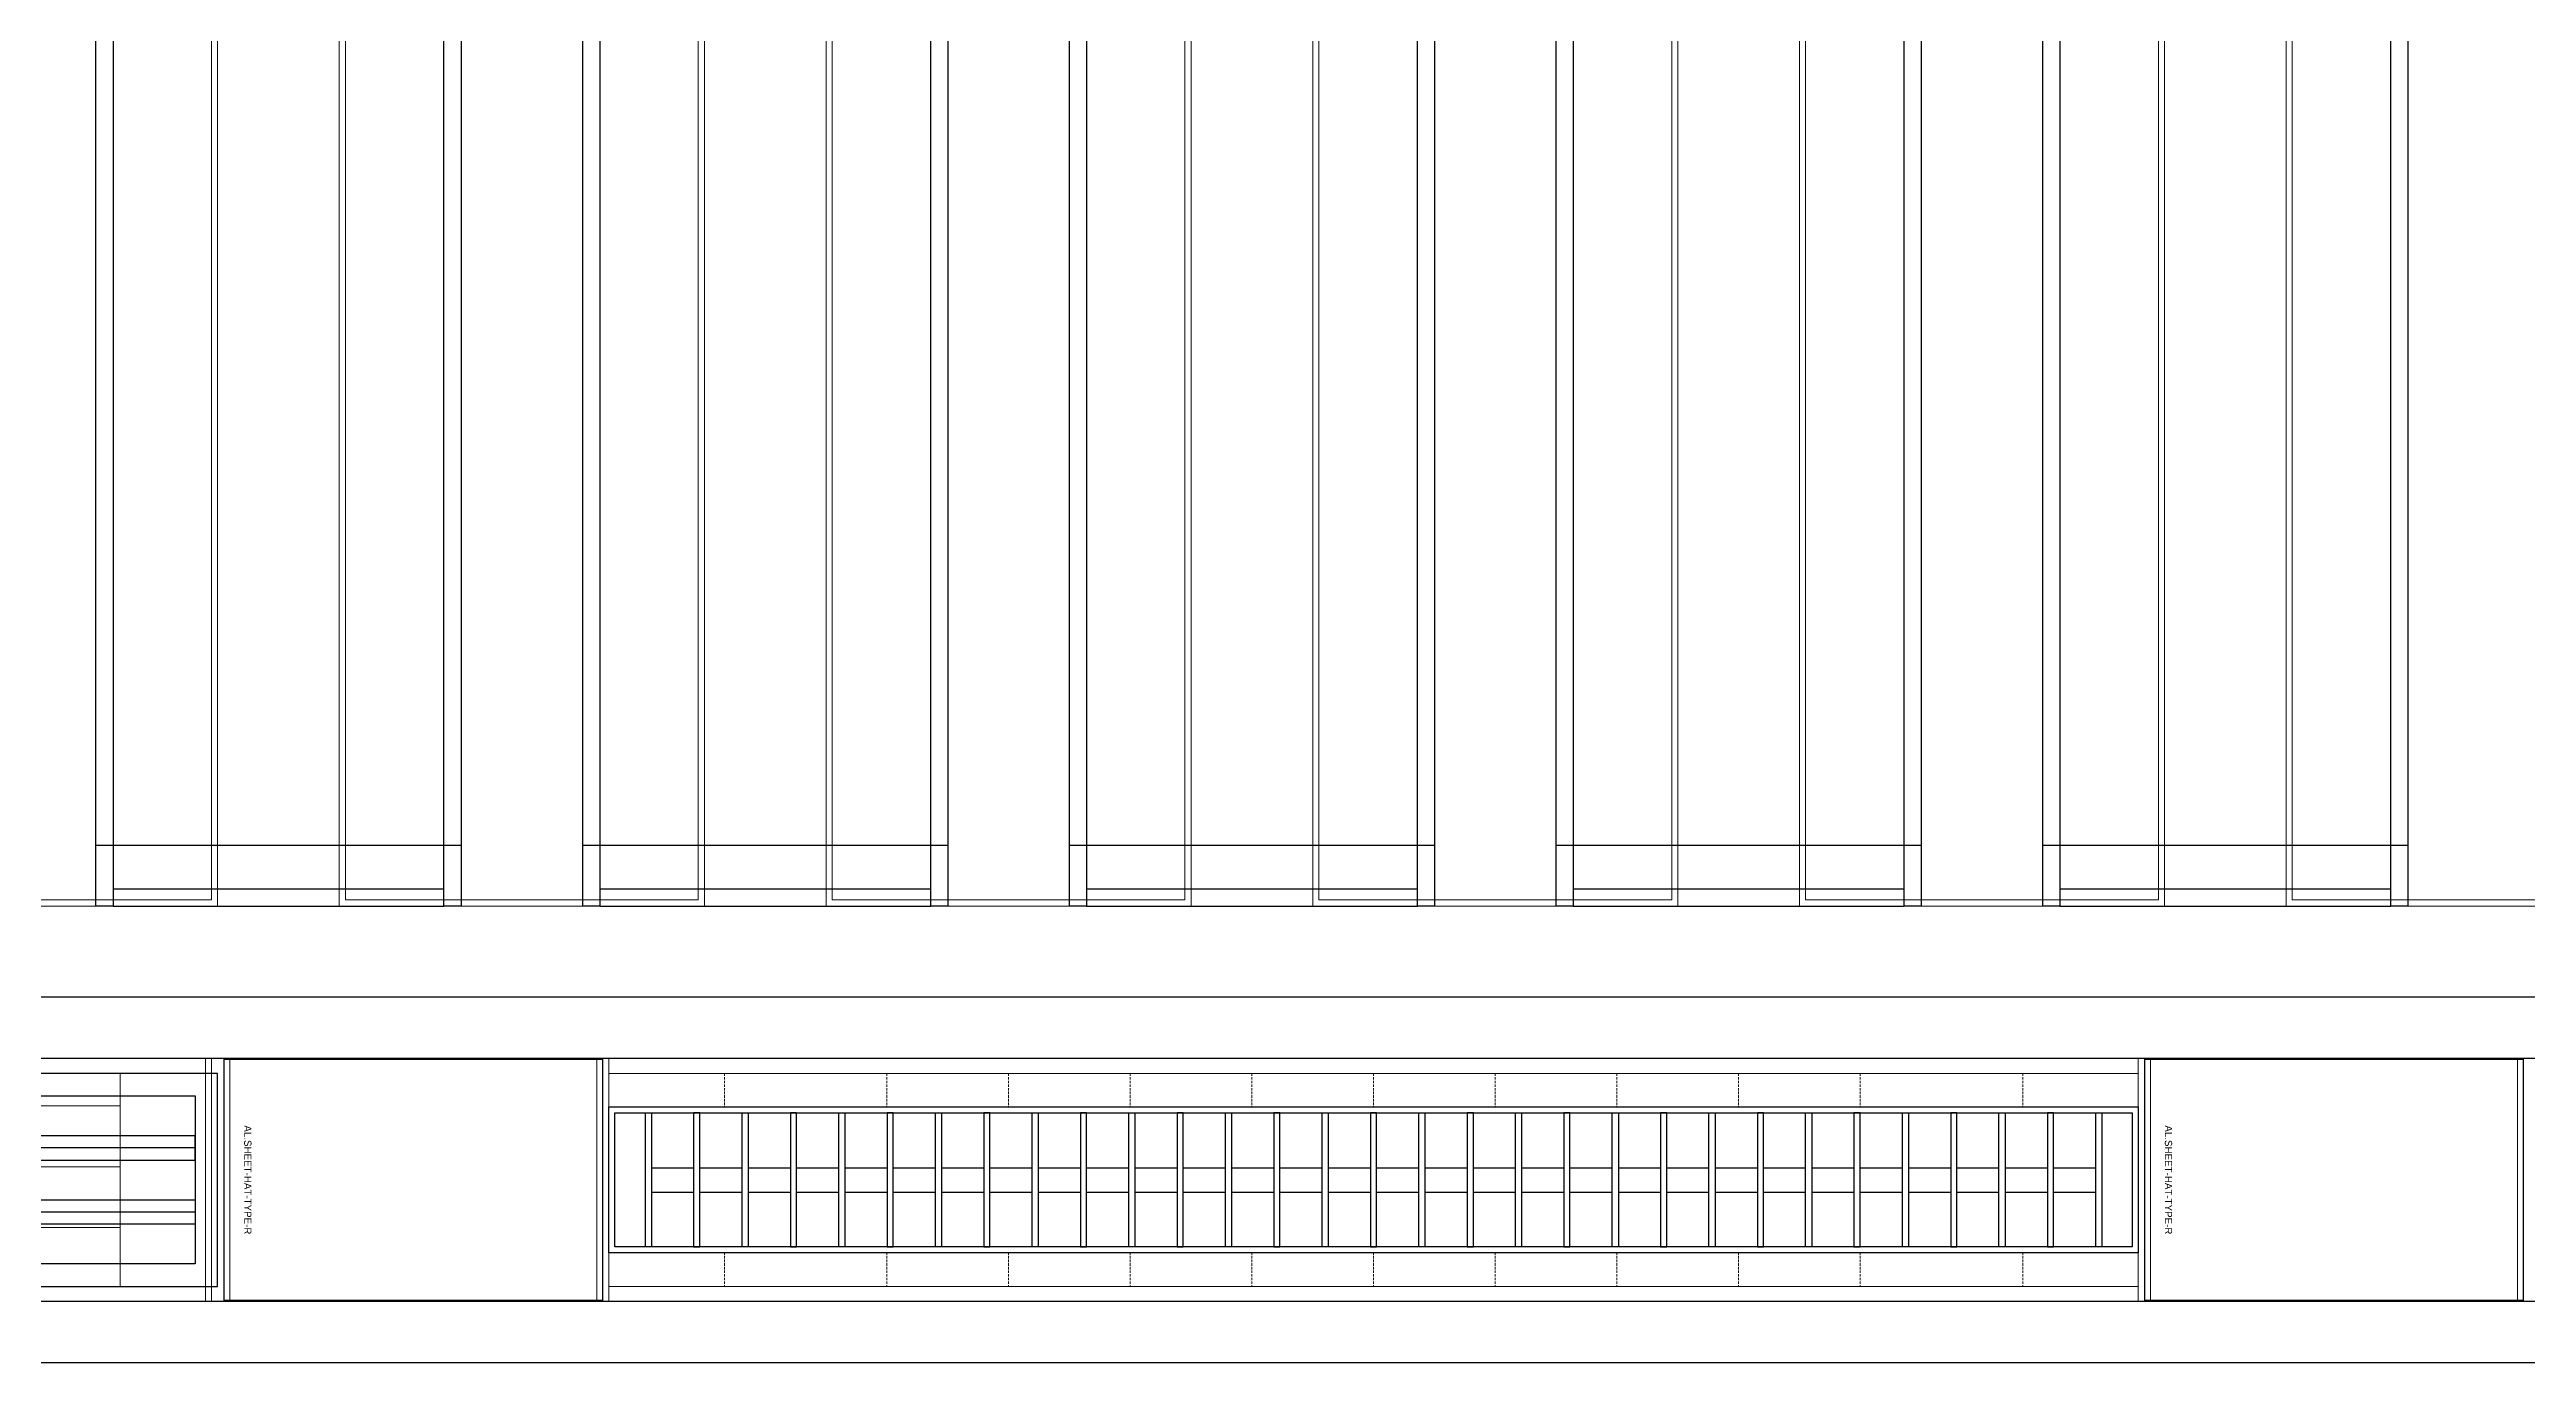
# Model space of a CAD drawing. Header units: millimetres. Extents: x 813027 to 1148939, y -931049 to -10.
# Drawn here: x 1011552 to 1013588, y -109935 to -108856 of the extents above; entities that cross this region are included whole.
import ezdxf
from ezdxf.enums import TextEntityAlignment as Align

# ---------------------------------------------------------------- set-up
doc = ezdxf.new("R2010")
doc.units = ezdxf.units.MM
doc.linetypes.add('DPA_Hidden 50', pattern=[3, 2, -1])
for name, color, linetype in [('000 - WIPEOUT', 250, 'Continuous'), ('001 - ASCESSORIES', 1, 'Continuous'), ('A04_TUBE SERIES', 2, 'Continuous'), ('A11_ALU.SOLID SHEET', 7, 'Continuous')]:
    doc.layers.add(name, color=color, linetype=linetype)
doc.layers.add('A-GLAZ-CURT', color=2, linetype='Continuous', lineweight=9)

# ---------------------------------------------------------------- blocks, each defined once
blk = doc.blocks.new('DPA_CP_Metal Ceiling Luminaire2 - Linear Luminaire 2-14763311-4160 - LOWER PLATFORM LEVEL - REFLECTED CEILING GENERAL PLAN')
at = {"layer": 'A-GLAZ-CURT'}
for p, q in [((907017.8, -109924.3), (907017.8, -109649.3)), ((907017.8, -109649.3), (908274.8, -109649.3)), ((907017.8, -109649.3), (907017.8, -109924.3)), ((908274.8, -109649.3), (907017.8, -109649.3)), ((907017.8, -109649.3), (908274.8, -109649.3)), ((908274.8, -109649.3), (908274.8, -109924.3)), ((908274.8, -109924.3), (908274.8, -109649.3)), ((907017.8, -109699.3), (907017.8, -109924.3)), ((907017.8, -109699.3), (908274.8, -109699.3)), ((908274.8, -109699.3), (908274.8, -109924.3)), ((907017.8, -109874.3), (908274.8, -109874.3)), ((908274.8, -109924.3), (907017.8, -109924.3)), ((908274.8, -109924.3), (907017.8, -109924.3)), ((907017.8, -109924.3), (908274.8, -109924.3))]:
    blk.add_line(p, q, dxfattribs=at)
at = {"layer": 'A-GLAZ-CURT', "linetype": 'DPA_Hidden 50'}
for p, q in [((907112.8, -109699.3), (907112.8, -109874.3)), ((907246.3, -109699.3), (907246.3, -109874.3)), ((907346.3, -109699.3), (907346.3, -109874.3)), ((907446.3, -109699.3), (907446.3, -109874.3)), ((907546.3, -109699.3), (907546.3, -109874.3)), ((907646.3, -109699.3), (907646.3, -109874.3)), ((907746.3, -109699.3), (907746.3, -109874.3)), ((907846.3, -109699.3), (907846.3, -109874.3)), ((907946.3, -109699.3), (907946.3, -109874.3)), ((908046.3, -109699.3), (908046.3, -109874.3)), ((908179.8, -109699.3), (908179.8, -109874.3))]:
    blk.add_line(p, q, dxfattribs=at)
blk = doc.blocks.new('DPA_CP_Metal Ceiling Panel - Horizontal with Gap-20308794-4160 - LOWER PLATFORM LEVEL - REFLECTED CEILING GENERAL PLAN')
at = {"layer": 'A-GLAZ-CURT'}
for p, q in [((910201.3, -109924.3), (910201.3, -109649.3)), ((910201.3, -109649.3), (910512.8, -109649.3)), ((910201.3, -109924.3), (910201.3, -109649.3)), ((910201.3, -109649.3), (910512.8, -109649.3)), ((910512.8, -109649.3), (910201.3, -109649.3)), ((910201.3, -109649.3), (910201.3, -109924.3)), ((910512.8, -109649.3), (910201.3, -109649.3)), ((910201.3, -109649.3), (910201.3, -109924.3)), ((910201.3, -109924.3), (910201.3, -109649.3)), ((910201.3, -109649.3), (910512.8, -109649.3)), ((910206.3, -109919.3), (910206.3, -109654.3)), ((910206.3, -109654.3), (910507.8, -109654.3)), ((910507.8, -109654.3), (910507.8, -109919.3)), ((910512.8, -109924.3), (910512.8, -109649.3)), ((910512.8, -109649.3), (910512.8, -109924.3)), ((910512.8, -109924.3), (910512.8, -109649.3)), ((910512.8, -109924.3), (910512.8, -109649.3)), ((910512.8, -109649.3), (910512.8, -109924.3)), ((910201.3, -109924.3), (910512.8, -109924.3)), ((910512.8, -109924.3), (910201.3, -109924.3)), ((910201.3, -109924.3), (910512.8, -109924.3)), ((910201.3, -109924.3), (910512.8, -109924.3)), ((910512.8, -109924.3), (910201.3, -109924.3)), ((910206.3, -109919.3), (910507.8, -109919.3))]:
    blk.add_line(p, q, dxfattribs=at)
blk = doc.blocks.new('DPA_CP_Metal Ceiling Air Supply - Linear Diffuser Air Supply-14762131-4160 - LOWER PLATFORM LEVEL - REFLECTED CEILING GENERAL PLAN')
at = {"layer": 'A-GLAZ-CURT'}
h = blk.add_hatch(dxfattribs=at)
h.set_pattern_fill('FP_13', color=256, style=0, pattern_type=2)
h.set_pattern_definition([(180, (909396.33, -109824.28), (6e-15, 50), [])])
h.paths.add_polyline_path([(908676.3, -109874.3), (910116.3, -109874.3), (910116.3, -109699.3), (908676.3, -109699.3)])
for p, q in [((908601.3, -109924.3), (908601.3, -109649.3)), ((908601.3, -109649.3), (910191.3, -109649.3)), ((908601.3, -109924.3), (908601.3, -109649.3)), ((908601.3, -109649.3), (910191.3, -109649.3)), ((910191.3, -109649.3), (908601.3, -109649.3)), ((908601.3, -109649.3), (908601.3, -109924.3)), ((910191.3, -109649.3), (908601.3, -109649.3)), ((908601.3, -109649.3), (908601.3, -109924.3)), ((908601.3, -109924.3), (908601.3, -109649.3)), ((908601.3, -109649.3), (910191.3, -109649.3)), ((908606.3, -109919.3), (908606.3, -109654.3)), ((908606.3, -109654.3), (910186.3, -109654.3)), ((910186.3, -109654.3), (910186.3, -109919.3)), ((910191.3, -109924.3), (910191.3, -109649.3)), ((910191.3, -109649.3), (910191.3, -109924.3)), ((910191.3, -109924.3), (910191.3, -109649.3)), ((910191.3, -109924.3), (910191.3, -109649.3)), ((910191.3, -109649.3), (910191.3, -109924.3)), ((910116.3, -109699.3), (908676.3, -109699.3)), ((908676.3, -109699.3), (908676.3, -109874.3)), ((908676.3, -109874.3), (908676.3, -109699.3)), ((908676.3, -109699.3), (910116.3, -109699.3)), ((908676.3, -109874.3), (908676.3, -109699.3)), ((908676.3, -109699.3), (910116.3, -109699.3)), ((910116.3, -109699.3), (908676.3, -109699.3)), ((908676.3, -109699.3), (908676.3, -109874.3)), ((910116.3, -109874.3), (910116.3, -109699.3)), ((910116.3, -109699.3), (910116.3, -109874.3)), ((910116.3, -109699.3), (910116.3, -109874.3)), ((910116.3, -109874.3), (910116.3, -109699.3)), ((908676.3, -109874.3), (910116.3, -109874.3)), ((910116.3, -109874.3), (908676.3, -109874.3)), ((910116.3, -109874.3), (908676.3, -109874.3)), ((908676.3, -109874.3), (910116.3, -109874.3)), ((908601.3, -109924.3), (910191.3, -109924.3)), ((910191.3, -109924.3), (908601.3, -109924.3)), ((908601.3, -109924.3), (910191.3, -109924.3)), ((908601.3, -109924.3), (910191.3, -109924.3)), ((910191.3, -109924.3), (908601.3, -109924.3)), ((908606.3, -109919.3), (910186.3, -109919.3))]:
    blk.add_line(p, q, dxfattribs=at)
blk = doc.blocks.new('DPA_CP_Metal Ceiling Panel - Vertical Panel with Gap-23421707-4160 - LOWER PLATFORM LEVEL - REFLECTED CEILING GENERAL PLAN')
at = {"layer": 'A-GLAZ-CURT'}
for p, q in [((1005396.3, -109561.8), (1005396.3, -107941.8)), ((1005396.3, -107941.8), (1005696.3, -107941.8)), ((1005396.3, -109561.8), (1005396.3, -107941.8)), ((1005396.3, -107941.8), (1005696.3, -107941.8)), ((1005696.3, -107941.8), (1005396.3, -107941.8)), ((1005396.3, -107941.8), (1005396.3, -109561.8)), ((1005696.3, -107941.8), (1005396.3, -107941.8)), ((1005396.3, -107941.8), (1005396.3, -109561.8)), ((1005396.3, -109561.8), (1005396.3, -107941.8)), ((1005396.3, -107941.8), (1005696.3, -107941.8)), ((1005401.3, -109556.8), (1005401.3, -107946.8)), ((1005401.3, -107946.8), (1005691.3, -107946.8)), ((1005691.3, -107946.8), (1005691.3, -109556.8)), ((1005696.3, -109561.8), (1005696.3, -107941.8)), ((1005696.3, -107941.8), (1005696.3, -109561.8)), ((1005696.3, -109561.8), (1005696.3, -107941.8)), ((1005696.3, -109561.8), (1005696.3, -107941.8)), ((1005696.3, -107941.8), (1005696.3, -109561.8)), ((1005401.3, -109556.8), (1005691.3, -109556.8)), ((1005396.3, -109561.8), (1005696.3, -109561.8)), ((1005696.3, -109561.8), (1005396.3, -109561.8)), ((1005396.3, -109561.8), (1005696.3, -109561.8)), ((1005396.3, -109561.8), (1005696.3, -109561.8)), ((1005696.3, -109561.8), (1005396.3, -109561.8))]:
    blk.add_line(p, q, dxfattribs=at)
blk = doc.blocks.new('DPA_CP_Metal Ceiling Panel - Vertical Panel with Gap-V14-4160 - LOWER PLATFORM LEVEL - REFLECTED CEILING GENERAL PLAN')
at = {"layer": 'A-GLAZ-CURT'}
for p, q in [((1012196.3, -109561.8), (1012196.3, -107941.8)), ((1012196.3, -107941.8), (1012496.3, -107941.8)), ((1012196.3, -109561.8), (1012196.3, -107941.8)), ((1012196.3, -107941.8), (1012493, -107941.8)), ((1012496.3, -107941.8), (1012196.3, -107941.8)), ((1012196.3, -107941.8), (1012196.3, -109561.8)), ((1012493, -107941.8), (1012196.3, -107941.8)), ((1012196.3, -107941.8), (1012196.3, -109561.8)), ((1012196.3, -109561.8), (1012196.3, -107941.8)), ((1012196.3, -107941.8), (1012496.3, -107941.8)), ((1012201.3, -109556.8), (1012201.3, -107946.8)), ((1012201.3, -107946.8), (1012491.3, -107946.8)), ((1012491.3, -107946.8), (1012491.3, -109556.8)), ((1012496.3, -109561.8), (1012496.3, -107941.8)), ((1012496.3, -107941.8), (1012496.3, -109561.8)), ((1012496.3, -109561.8), (1012496.3, -107941.8)), ((1012496.3, -109561.8), (1012496.3, -107941.8)), ((1012496.3, -107941.8), (1012496.3, -109561.8)), ((1012201.3, -109556.8), (1012491.3, -109556.8)), ((1012196.3, -109561.8), (1012496.3, -109561.8)), ((1012493, -109561.8), (1012196.3, -109561.8)), ((1012196.3, -109561.8), (1012496.3, -109561.8)), ((1012196.3, -109561.8), (1012493, -109561.8)), ((1012496.3, -109561.8), (1012196.3, -109561.8))]:
    blk.add_line(p, q, dxfattribs=at)
blk = doc.blocks.new('C-2-PP21-AR-4160-01-B_20250829-084021_EXCL')
at = {"layer": 'A-GLAZ-CURT'}
for name, p in [('DPA_CP_Metal Ceiling Panel - Vertical Panel with Gap-23421707-4160 - LOWER PLATFORM LEVEL - REFLECTED CEILING GENERAL PLAN', (-1041096.3, 105341.8)), ('DPA_CP_Metal Ceiling Panel - Vertical Panel with Gap-23421707-4160 - LOWER PLATFORM LEVEL - REFLECTED CEILING GENERAL PLAN', (-1040696.3, 105341.8)), ('DPA_CP_Metal Ceiling Panel - Vertical Panel with Gap-V14-4160 - LOWER PLATFORM LEVEL - REFLECTED CEILING GENERAL PLAN', (-1047096.3, 105341.8)), ('DPA_CP_Metal Ceiling Panel - Vertical Panel with Gap-23421707-4160 - LOWER PLATFORM LEVEL - REFLECTED CEILING GENERAL PLAN', (-1039896.3, 105341.8)), ('DPA_CP_Metal Ceiling Panel - Vertical Panel with Gap-23421707-4160 - LOWER PLATFORM LEVEL - REFLECTED CEILING GENERAL PLAN', (-1039496.3, 105341.8)), ('DPA_CP_Metal Ceiling Panel - Vertical Panel with Gap-23421707-4160 - LOWER PLATFORM LEVEL - REFLECTED CEILING GENERAL PLAN', (-1039096.3, 105341.8)), ('DPA_CP_Metal Ceiling Air Supply - Linear Diffuser Air Supply-14762131-4160 - LOWER PLATFORM LEVEL - REFLECTED CEILING GENERAL PLAN', (-945596.3, 105341.8)), ('DPA_CP_Metal Ceiling Panel - Horizontal with Gap-20308794-4160 - LOWER PLATFORM LEVEL - REFLECTED CEILING GENERAL PLAN', (-945596.3, 105341.8)), ('DPA_CP_Metal Ceiling Luminaire2 - Linear Luminaire 2-14763311-4160 - LOWER PLATFORM LEVEL - REFLECTED CEILING GENERAL PLAN', (-942096.3, 105341.8)), ('DPA_CP_Metal Ceiling Panel - Horizontal with Gap-20308794-4160 - LOWER PLATFORM LEVEL - REFLECTED CEILING GENERAL PLAN', (-944017.8, 105341.8))]:
    blk.add_blockref(name, p, dxfattribs=at)
blk = doc.blocks.new('*U497')
blk.add_attdef('EXTR.OVL-LENGTH_', (-25, -59.1), '', height=5)
blk.add_wipeout([(-25, 0), (25, 0), (25, 12190), (-25, 12190)]).dxf.layer = '000 - WIPEOUT'
at = {"layer": 'A04_TUBE SERIES', "color": 0}
blk.add_lwpolyline([(-25, 0), (25, 0), (25, 12190), (-25, 12190)], close=True, dxfattribs=at)
blk = doc.blocks.new('*U519')
blk.add_attdef('EXTR.OVL-LENGTH_', (-25, -59.1), '', height=5)
blk.add_wipeout([(-25, 0), (25, 0), (25, 12190), (-25, 12190)]).dxf.layer = '000 - WIPEOUT'
at = {"layer": 'A04_TUBE SERIES', "color": 0}
blk.add_lwpolyline([(-25, 0), (25, 0), (25, 12190), (-25, 12190)], close=True, dxfattribs=at)
blk = doc.blocks.new('*U484')
at = {"layer": '001 - ASCESSORIES', "color": 0, "linetype": 'ByBlock'}
blk.add_lwpolyline([(800, 87.5), (-800, 87.5), (-800, -87.5), (800, -87.5)], close=True, dxfattribs=at)
at = {"layer": '001 - ASCESSORIES', "linetype": 'ByBlock'}
for points in [[(-781.5, 69), (781.5, 69), (781.5, -69), (-781.5, -69)], [(781.5, 36.3), (-781.5, 36.3), (-781.5, 16.3), (781.5, 16.3)], [(-781.5, -16.3), (781.5, -16.3), (781.5, -36.3), (-781.5, -36.3)]]:
    blk.add_lwpolyline(points, close=True, dxfattribs=at)
for points in [[(781.5, 26.3), (-781.5, 26.3)], [(-781.5, -26.3), (781.5, -26.3)]]:
    blk.add_lwpolyline(points, dxfattribs=at)
blk = doc.blocks.new('*U488')
at = {"layer": 'A11_ALU.SOLID SHEET', "color": 0}
blk.add_lwpolyline([(311.5, -98.8), (311.5, 98.8), (0, 98.8), (0, -98.8)], close=True, dxfattribs=at)
at = {"layer": 'Defpoints', "color": 250}
blk.add_point((0, 0), dxfattribs=at)
blk.add_text('AL.SHEET-HAT-TYPE-R', height=6, rotation=270, dxfattribs=at).set_placement((15, 0), align=Align.BOTTOM_CENTER)
blk = doc.blocks.new('*U485')
at = {"color": 1}
blk.add_wipeout([(628.5, -60), (-628.5, -60), (-628.5, 60), (628.5, 60)], dxfattribs=at).dxf.layer = '000 - WIPEOUT'
at = {"layer": '001 - ASCESSORIES', "color": 0}
blk.add_lwpolyline([(628.5, -60), (-628.5, -60), (-628.5, 60), (628.5, 60)], close=True, dxfattribs=at)
at = {"layer": '001 - ASCESSORIES'}
for points in [[(623.5, -55), (-623.5, -55), (-623.5, 55), (623.5, 55)], [(-593.5, -55), (-598.5, -55), (-598.5, 55), (-593.5, 55)], [(-558.8, -55), (-553.8, -55), (-553.8, 55), (-558.8, 55)], [(-514, -55), (-519, -55), (-519, 55), (-514, 55)], [(-479.3, -55), (-474.3, -55), (-474.3, 55), (-479.3, 55)], [(-434.6, -55), (-439.6, -55), (-439.6, 55), (-434.6, 55)], [(-399.8, -55), (-394.8, -55), (-394.8, 55), (-399.8, 55)], [(-355.1, -55), (-360.1, -55), (-360.1, 55), (-355.1, 55)], [(-320.4, -55), (-315.4, -55), (-315.4, 55), (-320.4, 55)], [(-275.6, -55), (-280.6, -55), (-280.6, 55), (-275.6, 55)], [(-240.9, -55), (-235.9, -55), (-235.9, 55), (-240.9, 55)], [(-196.2, -55), (-201.2, -55), (-201.2, 55), (-196.2, 55)], [(-161.4, -55), (-156.4, -55), (-156.4, 55), (-161.4, 55)], [(-116.7, -55), (-121.7, -55), (-121.7, 55), (-116.7, 55)], [(-82, -55), (-77, -55), (-77, 55), (-82, 55)], [(-37.2, -55), (-42.2, -55), (-42.2, 55), (-37.2, 55)], [(-2.5, -55), (2.5, -55), (2.5, 55), (-2.5, 55)], [(42.2, -55), (37.2, -55), (37.2, 55), (42.2, 55)], [(77, -55), (82, -55), (82, 55), (77, 55)], [(121.7, -55), (116.7, -55), (116.7, 55), (121.7, 55)], [(156.4, -55), (161.4, -55), (161.4, 55), (156.4, 55)], [(201.2, -55), (196.2, -55), (196.2, 55), (201.2, 55)], [(235.9, -55), (240.9, -55), (240.9, 55), (235.9, 55)], [(280.6, -55), (275.6, -55), (275.6, 55), (280.6, 55)], [(315.4, -55), (320.4, -55), (320.4, 55), (315.4, 55)], [(360.1, -55), (355.1, -55), (355.1, 55), (360.1, 55)], [(394.8, -55), (399.8, -55), (399.8, 55), (394.8, 55)], [(439.6, -55), (434.6, -55), (434.6, 55), (439.6, 55)], [(474.3, -55), (479.3, -55), (479.3, 55), (474.3, 55)], [(519, -55), (514, -55), (514, 55), (519, 55)], [(553.8, -55), (558.8, -55), (558.8, 55), (553.8, 55)], [(598.5, -55), (593.5, -55), (593.5, 55), (598.5, 55)]]:
    blk.add_lwpolyline(points, close=True, dxfattribs=at)
for points in [[(-593.5, 10), (-558.8, 10)], [(-553.8, 10), (-519, 10)], [(-514, 10), (-479.3, 10)], [(-474.3, 10), (-439.6, 10)], [(-434.6, 10), (-399.8, 10)], [(-394.8, 10), (-360.1, 10)], [(-355.1, 10), (-320.4, 10)], [(-315.4, 10), (-280.6, 10)], [(-275.6, 10), (-240.9, 10)], [(-235.9, 10), (-201.2, 10)], [(-196.2, 10), (-161.4, 10)], [(-156.4, 10), (-121.7, 10)], [(-116.7, 10), (-82, 10)], [(-77, 10), (-42.2, 10)], [(-37.2, 10), (-2.5, 10)], [(2.5, 10), (37.2, 10)], [(42.2, 10), (77, 10)], [(82, 10), (116.7, 10)], [(121.7, 10), (156.4, 10)], [(161.4, 10), (196.2, 10)], [(201.2, 10), (235.9, 10)], [(240.9, 10), (275.6, 10)], [(280.6, 10), (315.4, 10)], [(320.4, 10), (355.1, 10)], [(360.1, 10), (394.8, 10)], [(399.8, 10), (434.6, 10)], [(439.6, 10), (474.3, 10)], [(479.3, 10), (514, 10)], [(519, 10), (553.8, 10)], [(558.8, 10), (593.5, 10)], [(-593.5, -10), (-558.8, -10)], [(-553.8, -10), (-519, -10)], [(-514, -10), (-479.3, -10)], [(-474.3, -10), (-439.6, -10)], [(-434.6, -10), (-399.8, -10)], [(-394.8, -10), (-360.1, -10)], [(-355.1, -10), (-320.4, -10)], [(-315.4, -10), (-280.6, -10)], [(-275.6, -10), (-240.9, -10)], [(-235.9, -10), (-201.2, -10)], [(-196.2, -10), (-161.4, -10)], [(-156.4, -10), (-121.7, -10)], [(-116.7, -10), (-82, -10)], [(-77, -10), (-42.2, -10)], [(-37.2, -10), (-2.5, -10)], [(2.5, -10), (37.2, -10)], [(42.2, -10), (77, -10)], [(82, -10), (116.7, -10)], [(121.7, -10), (156.4, -10)], [(161.4, -10), (196.2, -10)], [(201.2, -10), (235.9, -10)], [(240.9, -10), (275.6, -10)], [(280.6, -10), (315.4, -10)], [(320.4, -10), (355.1, -10)], [(360.1, -10), (394.8, -10)], [(399.8, -10), (434.6, -10)], [(439.6, -10), (474.3, -10)], [(479.3, -10), (514, -10)], [(519, -10), (553.8, -10)], [(558.8, -10), (593.5, -10)]]:
    blk.add_lwpolyline(points, dxfattribs=at)
blk = doc.blocks.new('*U521')
for p, q in [((-762.8, -350), (-762.8, -50)), ((-762.8, -750), (-762.8, -450)), ((-762.8, -1150), (-762.8, -850)), ((-762.8, -1550), (-762.8, -1250)), ((-762.8, -1950), (-762.8, -1650))]:
    blk.add_line(p, q)
at = {"layer": 'A11_ALU.SOLID SHEET', "color": 0}
for points in [[(-812.5, -50), (812.5, -50), (812.5, -64), (-812.5, -64)], [(-812.5, -336), (-798.5, -336), (-798.5, -64), (-812.5, -64)], [(-812.5, -336), (812.5, -336), (812.5, -350), (-812.5, -350)], [(-812.5, -450), (812.5, -450), (812.5, -464), (-812.5, -464)], [(-812.5, -736), (-798.5, -736), (-798.5, -464), (-812.5, -464)], [(-812.5, -736), (812.5, -736), (812.5, -750), (-812.5, -750)], [(-812.5, -850), (812.5, -850), (812.5, -864), (-812.5, -864)], [(-812.5, -1136), (-798.5, -1136), (-798.5, -864), (-812.5, -864)], [(-812.5, -1136), (812.5, -1136), (812.5, -1150), (-812.5, -1150)], [(-812.5, -1250), (812.5, -1250), (812.5, -1264), (-812.5, -1264)], [(-812.5, -1536), (-798.5, -1536), (-798.5, -1264), (-812.5, -1264)], [(-812.5, -1536), (812.5, -1536), (812.5, -1550), (-812.5, -1550)], [(-812.5, -1650), (812.5, -1650), (812.5, -1664), (-812.5, -1664)], [(-812.5, -1936), (-798.5, -1936), (-798.5, -1664), (-812.5, -1664)], [(-812.5, -1936), (812.5, -1936), (812.5, -1950), (-812.5, -1950)]]:
    blk.add_lwpolyline(points, close=True, dxfattribs=at)
blk = doc.blocks.new('C-2-PP21-AR-4160-01-B_20250829-084416_NEWCL')
at = {"rotation": 90}
blk.add_blockref('*U521', (-35550, -3407.5), dxfattribs=at)
for name, p in [('*U488', (-35395, -4445)), ('*U488', (-33816.5, -4445)), ('*U484', (-36200, -4445))]:
    blk.add_blockref(name, p)
at = {"rotation": 270}
for name, p in [('*U497', (-41640, -4320)), ('*U519', (-41640, -4570))]:
    blk.add_blockref(name, p, dxfattribs=at)
blk.add_blockref('*U485', (-34450, -4445))

msp = doc.modelspace()

# ---------------------------------------------------------------- block references
msp.add_blockref('C-2-PP21-AR-4160-01-B_20250829-084021_EXCL', (1047090, -105340))

# ---------------------------------------------------------------- next in the draw order: block references
msp.add_blockref('C-2-PP21-AR-4160-01-B_20250829-084416_NEWCL', (1047090, -105340))

doc.saveas('drawing.dxf')
